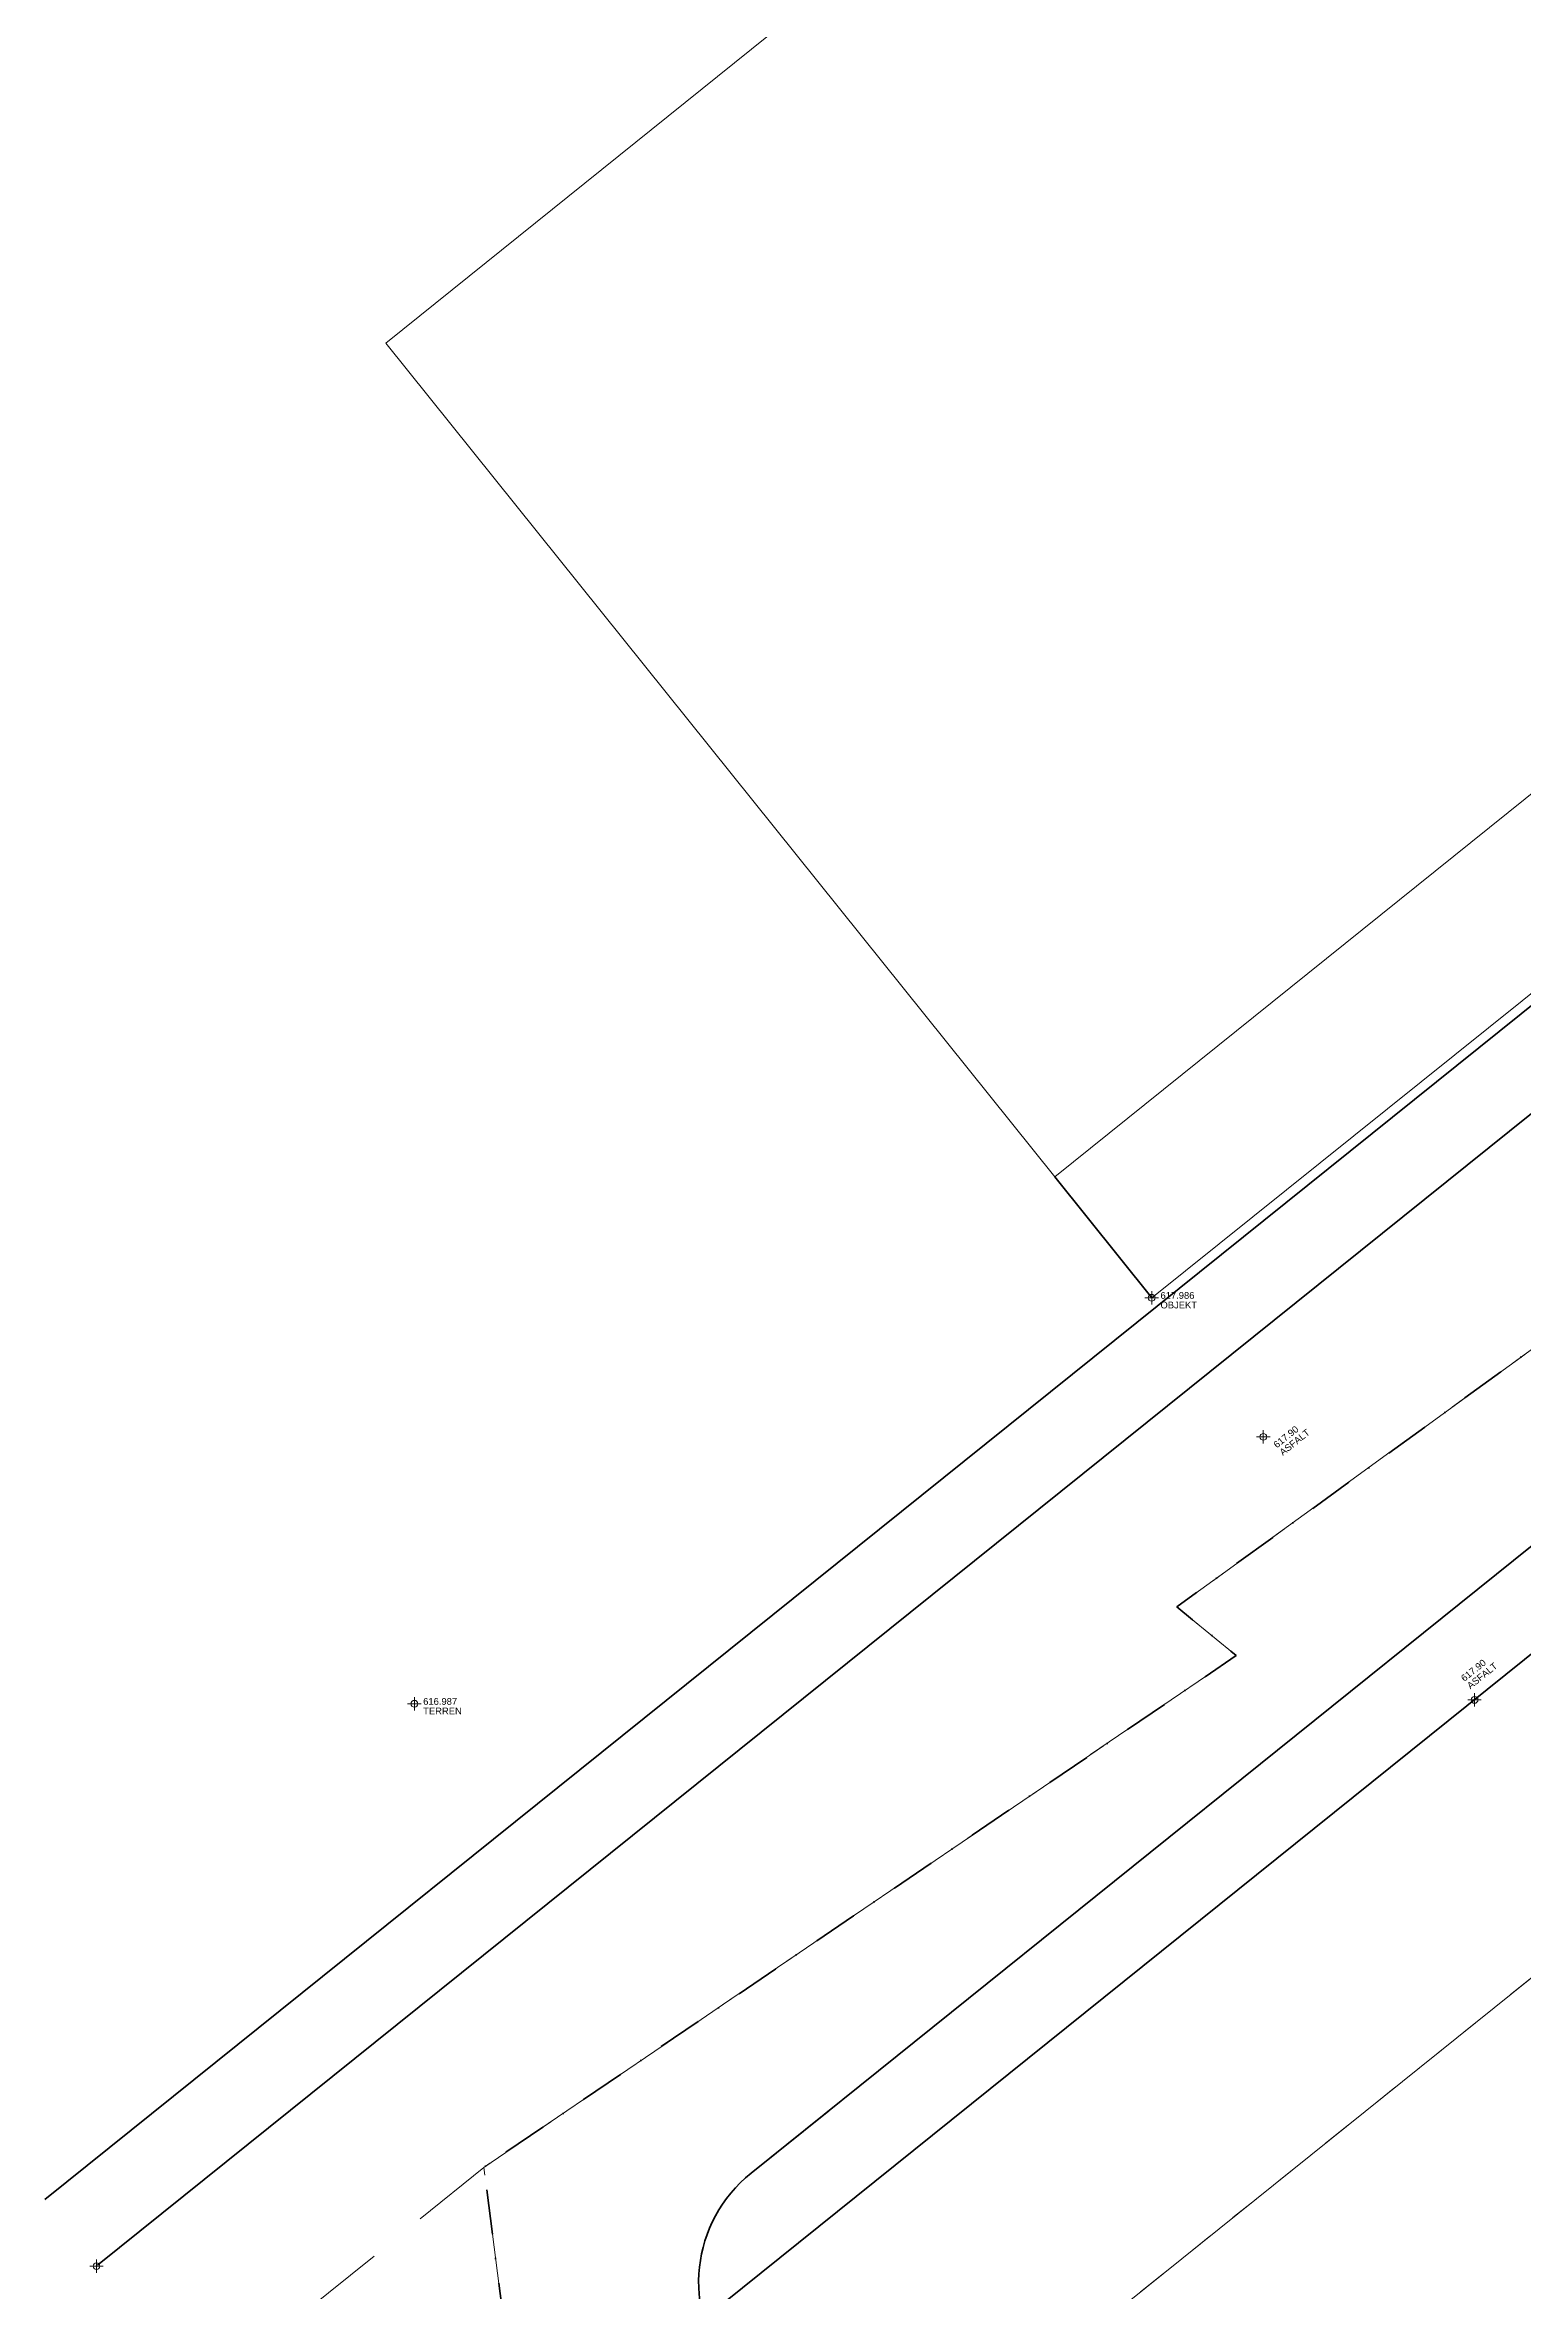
# Model space of a CAD drawing. Header units: millimetres. Extents: x 442402 to 633949, y -700592 to -547870.
# Drawn here: x 452352 to 478714, y -621699 to -581662 of the extents above; entities that cross this region are included whole.
import ezdxf

# ---------------------------------------------------------------- set-up
doc = ezdxf.new("R2010")
doc.units = ezdxf.units.MM
doc.header["$MEASUREMENT"] = 0
for name, pattern in [('Dashed', [1058.333333, 529.166667, -529.166667]), ('Dot & Dashed', [1675.694406, 793.75, -440.972222, 0, -440.972184]), ('Long Dashed', [2645.833254, 1587.499976, -1058.333278])]:
    doc.linetypes.add(name, pattern=pattern)
for name, color, linetype, lineweight, true_color in [('0_Pen_No__8', 7, 'Continuous', 35, 0xa80f02), ('A - Parcelat_Pen_No__102', 7, 'Continuous', 13, 0xcccccc), ('Drawing & Figure_Pen_No__102', 7, 'Continuous', 13, 0xcccccc), ('Drawing & Figure_Pen_No__214', 7, 'Continuous', 0, 0xe8e8e8), ('Drawing & Figure_Pen_No__82', 7, 'Continuous', 20, 0xaaaaaa)]:
    doc.layers.add(name, color=color, linetype=linetype, lineweight=lineweight, true_color=true_color)
doc.layers.add('Drawing & Figure_Pen_No__6', color=5, linetype='Continuous', lineweight=35)
doc.layers.add('Drawing & Figure_Pen_No__7', color=7, linetype='Continuous', lineweight=35)
doc.styles.add('GENERATED_STYLE_1', font='')
doc.styles.get('GENERATED_STYLE_1').set_extended_font_data('Arial')

msp = doc.modelspace()

# ---------------------------------------------------------------- linework, layer by layer
at = {"layer": '0_Pen_No__8', "color": 14, "linetype": 'Dot & Dashed', "lineweight": 35, "true_color": 0xa80f02, "flags": 128}
msp.add_lwpolyline([(486477, -599439), (484827, -600590), (472541, -609504), (473599, -610372), (460179, -619494), (461598, -630410), (462910, -631174), (476037, -638821), (485695, -645035), (502671, -655958), (509292, -646509), (515906, -638573), (517913, -636194), (506404, -624913), (509088, -622448), (509912, -621669)], dxfattribs=at)
at = {"layer": 'A - Parcelat_Pen_No__102', "color": 254, "linetype": 'Long Dashed', "lineweight": 13, "true_color": 0xcccccc, "flags": 128}
msp.add_lwpolyline([(502671, -655958), (509292, -646509), (515906, -638573), (517913, -636194), (506404, -624913), (509088, -622448), (514090, -617713), (518804, -613252), (531057, -623114), (531307, -623329), (542180, -609186), (548580, -600861), (547799, -600455), (541889, -596735), (538940, -593977), (532009, -587496), (530957, -586793), (526417, -583534), (521989, -580125), (521249, -579722), (520419, -579585), (519594, -579730), (518859, -580142), (497176, -597559), (495417, -595463), (501206, -591114), (517348, -578774), (520432, -576669), (518600, -574955), (502919, -587464), (497076, -592042), (484827, -600590), (472541, -609504), (473599, -610372), (460179, -619494), (461598, -630410), (462910, -631174), (476037, -638821), (485695, -645035)], close=True, dxfattribs=at)
at = {"layer": 'Drawing & Figure_Pen_No__102', "color": 254, "linetype": 'Long Dashed', "lineweight": 13, "true_color": 0xcccccc, "flags": 128}
msp.add_lwpolyline([(624979, -603590), (633949, -610810), (623048, -621770), (613808, -633799), (608837, -639988), (602636, -649426), (595116, -662836), (591016, -668655), (586798, -674723), (581878, -671623), (562158, -652193), (553358, -664943), (558938, -670123), (578008, -687393), (577005, -688834), (570994, -697513), (559314, -700592), (561115, -692553), (549530, -681858), (556175, -673933), (556885, -673073), (552445, -668933), (544252, -677757), (524716, -666292), (506886, -658671), (476036, -638821), (462910, -631174), (461598, -630410), (452790, -625373), (453850, -624609), (460179, -619494), (473599, -610372), (472541, -609504), (484827, -600590), (497076, -592042), (502919, -587464), (518600, -574956), (520432, -576670)], dxfattribs=at)
at = {"layer": 'Drawing & Figure_Pen_No__214', "color": 254, "linetype": 'Continuous', "lineweight": 0, "true_color": 0xe8e8e8}
for p, q in [((471970, -603993), (472210, -603993)), ((472090, -604113), (472090, -603873)), ((473961, -606472), (474201, -606472)), ((474081, -606592), (474081, -606352)), ((458821, -611230), (459061, -611230)), ((458941, -611350), (458941, -611110)), ((477729, -611162), (477969, -611162)), ((477849, -611282), (477849, -611042)), ((453151, -621255), (453391, -621255)), ((453271, -621375), (453271, -621135))]:
    msp.add_line(p, q, dxfattribs=at)
for centre in [(472090, -603993), (474081, -606472), (458941, -611230), (477849, -611162), (453271, -621255)]:
    msp.add_circle(centre, 60, dxfattribs=at)
at = {"layer": 'Drawing & Figure_Pen_No__6', "color": 5, "linetype": 'Continuous', "lineweight": 35, "flags": 128}
for points in [[(497763, -583613), (452352, -620069)], [(504964, -589380), (464098, -622202)], [(497347, -593574), (464945, -619597)]]:
    msp.add_lwpolyline(points, dxfattribs=at)
for points in [[(497682, -583453, -0.367312), (497192, -585995), (453291, -621239)], [(466753, -625841), (464562, -623112, -0.414212), (464945, -619597), (466331, -618485)]]:
    msp.add_lwpolyline(points, format="xyb", dxfattribs=at)
at = {"layer": 'Drawing & Figure_Pen_No__7', "color": 7, "linetype": 'Continuous', "lineweight": 35, "flags": 128}
msp.add_lwpolyline([(472090, -603993), (470360, -601837)], dxfattribs=at)
at = {"layer": 'Drawing & Figure_Pen_No__82', "color": 253, "linetype": 'Continuous', "lineweight": 20, "true_color": 0xaaaaaa, "flags": 128}
for points in [[(470360, -601837), (506849, -572520), (493965, -556478), (492802, -557412), (485144, -547870), (471082, -559164), (480229, -570543), (478223, -572149), (477695, -571492), (458430, -586979)], [(470104, -630012), (473642, -634417), (474382, -633822), (476824, -636863), (484114, -631008), (485993, -633347), (493228, -627536), (495973, -625332), (498526, -623281), (499890, -622185), (510630, -613559), (499422, -599603), (466753, -625841)]]:
    msp.add_lwpolyline(points, close=True, dxfattribs=at)
msp.add_lwpolyline([(472090, -603993), (491305, -588591), (497682, -583453)], dxfattribs=at)
at = {"layer": 'Drawing & Figure_Pen_No__82', "color": 253, "linetype": 'Dashed', "lineweight": 20, "true_color": 0xaaaaaa, "flags": 128}
msp.add_lwpolyline([(487529, -632113), (485993, -633347), (484114, -631008), (480099, -634233), (480850, -635168), (477888, -637548), (477136, -636612), (476824, -636863), (474382, -633822), (473642, -634417), (466753, -625841), (499422, -599603), (509848, -612585), (499205, -621132), (499988, -622107)], close=True, dxfattribs=at)

# ---------------------------------------------------------------- texts
at = {"layer": 'Drawing & Figure_Pen_No__214', "color": 254, "linetype": 'Continuous', "lineweight": 0, "true_color": 0xe8e8e8, "char_height": 120, "attachment_point": 7, "style": 'GENERATED_STYLE_1'}
for s, insert, rotation in [('\\A1;{\\pql;\\fArial|b0|i0|c0|p34;OBJEKT}', (472247, -604185), 359.9994), ('\\A1;{\\pql;\\fArial|b0|i0|c0|p34;617.986}', (472247, -604014), 359.9994), ('\\A1;{\\pql;\\fArial|b0|i0|c0|p34;617.90}', (474324, -606681), 38.7754), ('\\A1;{\\pql;\\fArial|b0|i0|c0|p34;ASFALT}', (474431, -606815), 38.7754), ('\\A1;{\\pql;\\fArial|b0|i0|c0|p34;617.90}', (477667, -610843), 38.7754), ('\\A1;{\\pql;\\fArial|b0|i0|c0|p34;ASFALT}', (477775, -610977), 38.7754), ('\\A1;{\\pql;\\fArial|b0|i0|c0|p34;TERREN}', (459098, -611419), 359.9994), ('\\A1;{\\pql;\\fArial|b0|i0|c0|p34;616.987}', (459098, -611251), 359.9994)]:
    msp.add_mtext(s, dxfattribs=dict(at, insert=insert, rotation=rotation))

doc.saveas('drawing.dxf')
